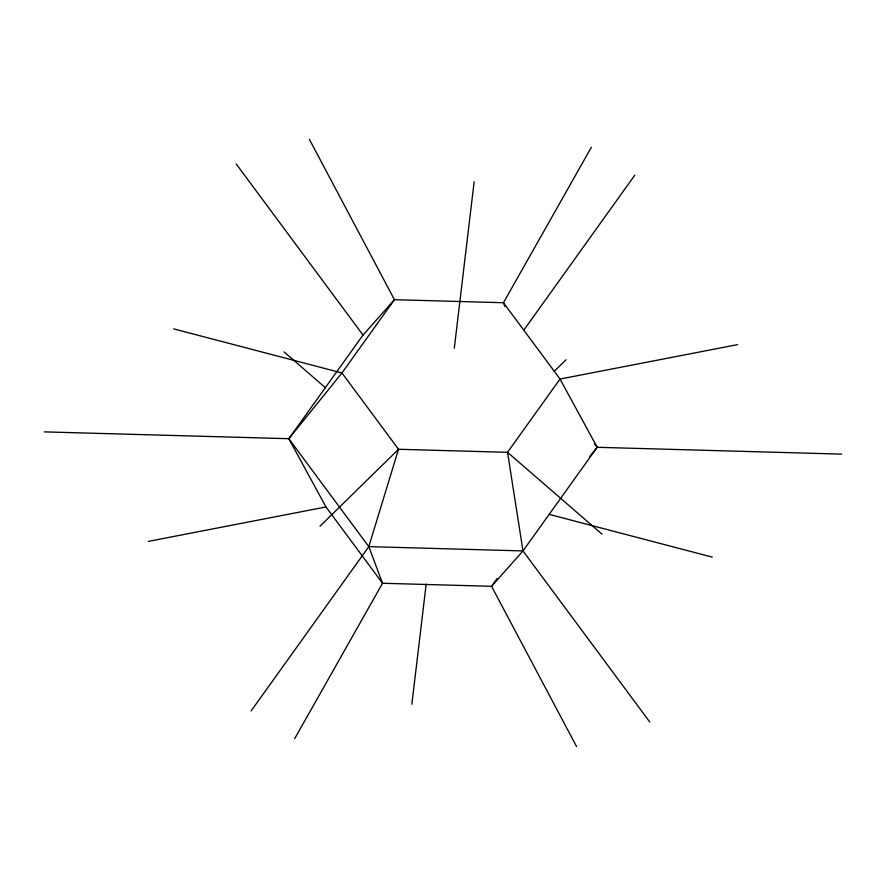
<?xml version="1.0" encoding="UTF-8"?>
<svg xmlns="http://www.w3.org/2000/svg" width="886" height="886" viewBox="0 0 886 886"><rect width="100%" height="100%" fill="white"/><g stroke="black" fill="none" stroke-linecap="round" stroke-linejoin="round"><path stroke-width="1.33" d="M411.846 704.248L426.166 584.151M454.296 348.253L474.154 181.752M251.115 710.949L368.797 546.629L398.523 449.28L341.963 372.962L173.745 328.894M591.35 147.286L503.458 302.735L504.887 306.523M294.65 738.714L382.542 583.265L368.797 546.629L288.814 438.703L44.3 431.881M594.739 443.997L597.186 447.297L522.984 550.926L491.564 586.31L382.542 583.265L325.982 506.958L288.814 438.703L363.016 335.074L394.436 299.69L503.458 302.735L560.018 379.042L597.186 447.297L841.7 454.119M523.659 330.367L634.885 175.051M497.135 578.536L491.564 586.31L576.576 746.577M288.814 438.703L341.963 372.962L394.436 299.69L309.424 139.423M589.478 456.844L597.186 447.297M319.99 526.229L398.523 449.28L507.545 452.314L601.915 534.092M554.237 371.312L566.01 359.771M737.595 344.621L560.018 379.042L507.545 452.314L522.984 550.926L649.815 722.068M148.405 541.379L325.982 506.958M368.797 546.629L522.984 550.926M549.375 514.434L712.255 557.106M284.085 351.908L325.572 387.858M236.185 163.932L363.016 335.074"/></g></svg>
